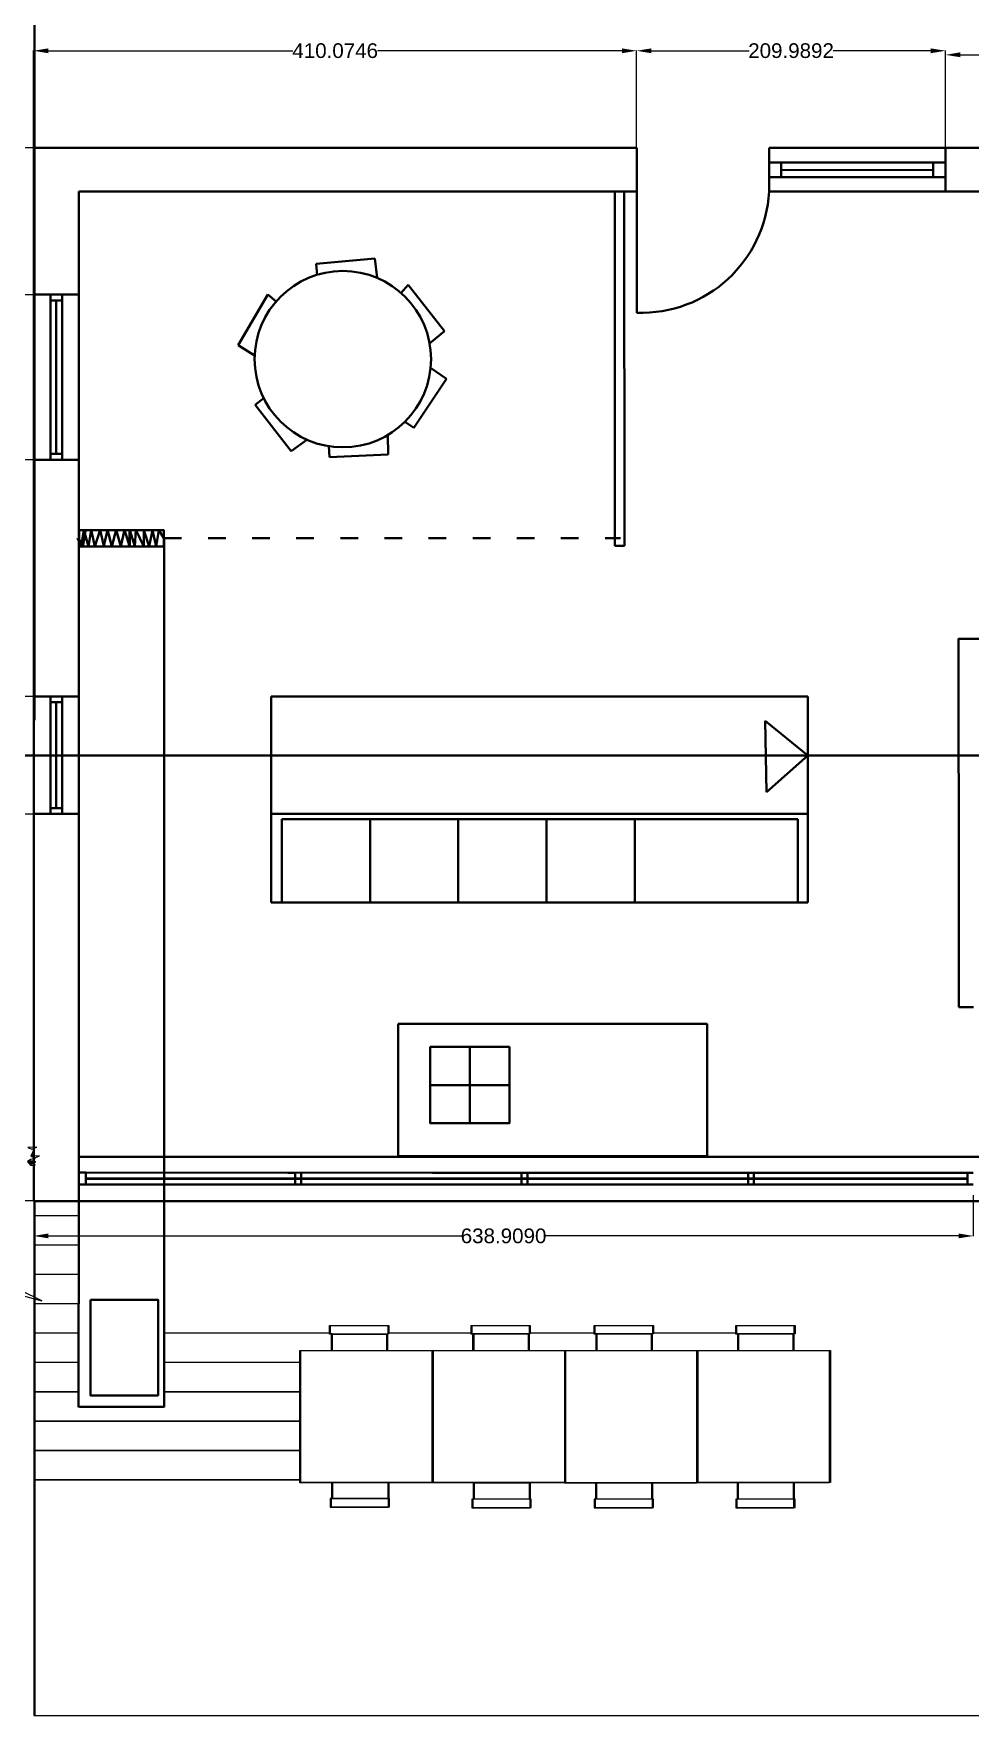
# Model space of a CAD drawing. Header units: inches. Extents: x -422522 to 22891, y -2973 to 414515.
# Drawn here: x 17042 to 17679, y 7745 to 8890 of the extents above; entities that cross this region are included whole.
import ezdxf

# ---------------------------------------------------------------- set-up
doc = ezdxf.new("R2010")
doc.units = ezdxf.units.IN
doc.header["$MEASUREMENT"] = 0
doc.linetypes.add('ACAD_ISO03W100', pattern=[30, 12, -18])
doc.layers.get('0').update_dxf_attribs({"lineweight": 40})
doc.layers.add('ARREDAMENTO', color=8, linetype='Continuous', lineweight=13)
doc.styles.get("Standard").update_dxf_attribs({"font": 'Arial.ttf'})
doc.dimstyles.get("Standard").update_dxf_attribs({"dimtxt": 10, "dimasz": 10, "dimexe": 0.18, "dimexo": 0.0625, "dimgap": 0.09, "dimtad": 0, "dimtih": 1, "dimtoh": 1, "dimdec": 4, "dimzin": 0, "dimdsep": 46, "dimtxsty": 'Standard', "dimcen": 0.09, "dimadec": 0, "dimazin": 0, "dimtfac": 1, "dimtdec": 4, "dimtofl": 0, "dimtmove": 0, "dimatfit": 3, "dimfxl": 1, "dimtolj": 1, "dimtzin": 0, "dimarcsym": 0})

# ---------------------------------------------------------------- blocks, each defined once
blk = doc.blocks.new('*D42')
at = {"color": 0, "lineweight": -2, "transparency": 16777216}
for p, q in [((17042.4, 8106.7), (17042.4, 8071.4)), ((17681.3, 8099.4), (17681.3, 8071.4)), ((17052.4, 8071.6), (17333.2, 8071.6)), ((17671.3, 8071.6), (17390.5, 8071.6))]:
    blk.add_line(p, q, dxfattribs=at)
at = {"color": 0, "transparency": 16777216}
for points in [[(17052.4, 8073.3), (17052.4, 8070), (17042.4, 8071.6)], [(17671.3, 8073.3), (17671.3, 8070), (17681.3, 8071.6)]]:
    blk.add_solid(points, dxfattribs=at)
at = {"layer": 'Defpoints', "color": 0, "transparency": 16777216}
for p in [(17042.4, 8106.8), (17681.3, 8099.4), (17681.3, 8071.6)]:
    blk.add_point(p, dxfattribs=at)
at = {"color": 0, "transparency": 16777216, "insert": (17361.9, 8071.6), "char_height": 10, "attachment_point": 5}
blk.add_mtext('\\A1;638.9090', dxfattribs=at)
blk = doc.blocks.new('*D45')
at = {"color": 0, "lineweight": -2, "transparency": 16777216}
for p, q in [((17042.3, 8812.1), (16979, 8812.1)), ((16979.2, 8802.1), (16979.2, 8767.3)), ((16979.2, 8722.1), (16979.2, 8756.9)), ((17042.3, 8712.1), (16979, 8712.1))]:
    blk.add_line(p, q, dxfattribs=at)
at = {"color": 0, "transparency": 16777216}
for points in [[(16977.6, 8802.1), (16980.9, 8802.1), (16979.2, 8812.1)], [(16977.6, 8722.1), (16980.9, 8722.1), (16979.2, 8712.1)]]:
    blk.add_solid(points, dxfattribs=at)
at = {"layer": 'Defpoints', "color": 0, "transparency": 16777216}
for p in [(17042.4, 8812.1), (16979.2, 8712.1), (17042.4, 8712.1)]:
    blk.add_point(p, dxfattribs=at)
at = {"color": 0, "transparency": 16777216, "insert": (16979.2, 8762.1), "char_height": 10, "attachment_point": 5}
blk.add_mtext('\\A1;100.0000', dxfattribs=at)
blk = doc.blocks.new('*D46')
at = {"color": 0, "lineweight": -2, "transparency": 16777216}
for p, q in [((17042.3, 8712.1), (16979.2, 8712.1)), ((16979.4, 8702.1), (16979.4, 8661.2)), ((16979.4, 8609.8), (16979.4, 8650.8)), ((17042.3, 8599.8), (16979.2, 8599.8))]:
    blk.add_line(p, q, dxfattribs=at)
at = {"color": 0, "transparency": 16777216}
for points in [[(16977.7, 8702.1), (16981.1, 8702.1), (16979.4, 8712.1)], [(16977.7, 8609.8), (16981.1, 8609.8), (16979.4, 8599.8)]]:
    blk.add_solid(points, dxfattribs=at)
at = {"layer": 'Defpoints', "color": 0, "transparency": 16777216}
for p in [(17042.4, 8712.1), (16979.4, 8599.8), (17042.4, 8599.8)]:
    blk.add_point(p, dxfattribs=at)
at = {"color": 0, "transparency": 16777216, "insert": (16979.4, 8656), "char_height": 10, "attachment_point": 5}
blk.add_mtext('\\A1;112.3076', dxfattribs=at)
blk = doc.blocks.new('*D47')
at = {"color": 0, "lineweight": -2, "transparency": 16777216}
for p, q in [((17042.3, 8599.8), (16979.2, 8599.8)), ((16979.4, 8589.8), (16979.4, 8524.5)), ((16979.4, 8448.7), (16979.4, 8514.1)), ((17042.3, 8438.7), (16979.2, 8438.7))]:
    blk.add_line(p, q, dxfattribs=at)
at = {"color": 0, "transparency": 16777216}
for points in [[(16977.7, 8589.8), (16981.1, 8589.8), (16979.4, 8599.8)], [(16977.7, 8448.7), (16981.1, 8448.7), (16979.4, 8438.7)]]:
    blk.add_solid(points, dxfattribs=at)
at = {"layer": 'Defpoints', "color": 0, "transparency": 16777216}
for p in [(17042.4, 8599.8), (16979.4, 8438.7), (17042.4, 8438.7)]:
    blk.add_point(p, dxfattribs=at)
at = {"color": 0, "transparency": 16777216, "insert": (16979.4, 8519.3), "char_height": 10, "attachment_point": 5}
blk.add_mtext('\\A1;161.0847', dxfattribs=at)
blk = doc.blocks.new('*D49')
at = {"color": 0, "lineweight": -2, "transparency": 16777216}
for p, q in [((17042.3, 8358.7), (16969, 8358.7)), ((16969.2, 8348.7), (16969.2, 8232.3)), ((16969.2, 8105.4), (16969.2, 8221.9)), ((17043, 8095.4), (16969, 8095.4))]:
    blk.add_line(p, q, dxfattribs=at)
at = {"color": 0, "transparency": 16777216}
for points in [[(16967.5, 8348.7), (16970.8, 8348.7), (16969.2, 8358.7)], [(16967.5, 8105.4), (16970.8, 8105.4), (16969.2, 8095.4)]]:
    blk.add_solid(points, dxfattribs=at)
at = {"layer": 'Defpoints', "color": 0, "transparency": 16777216}
for p in [(17042.4, 8358.7), (16969.2, 8095.4), (17043.1, 8095.4)]:
    blk.add_point(p, dxfattribs=at)
at = {"color": 0, "transparency": 16777216, "insert": (16969.2, 8227.1), "char_height": 10, "attachment_point": 5}
blk.add_mtext('\\A1;263.3598', dxfattribs=at)
blk = doc.blocks.new('*D50')
at = {"color": 0, "lineweight": -2, "transparency": 16777216}
for p, q in [((17042.3, 8812.2), (17042.3, 8878.2)), ((17052.3, 8878.1), (17218.6, 8878.1)), ((17442.4, 8878.1), (17276.2, 8878.1)), ((17452.4, 8812.2), (17452.4, 8878.2))]:
    blk.add_line(p, q, dxfattribs=at)
at = {"color": 0, "transparency": 16777216}
for points in [[(17052.3, 8879.7), (17052.3, 8876.4), (17042.3, 8878.1)], [(17442.4, 8879.7), (17442.4, 8876.4), (17452.4, 8878.1)]]:
    blk.add_solid(points, dxfattribs=at)
at = {"layer": 'Defpoints', "color": 0, "transparency": 16777216}
for p in [(17452.4, 8878.1), (17042.3, 8812.1), (17452.4, 8812.1)]:
    blk.add_point(p, dxfattribs=at)
at = {"color": 0, "transparency": 16777216, "insert": (17247.4, 8878.1), "char_height": 10, "attachment_point": 5}
blk.add_mtext('\\A1;410.0746', dxfattribs=at)
blk = doc.blocks.new('*D51')
at = {"color": 0, "lineweight": -2, "transparency": 16777216}
for p, q in [((17452.4, 8812.3), (17452.4, 8878.2)), ((17462.4, 8878.1), (17528.8, 8878.1)), ((17652.4, 8878.1), (17586.1, 8878.1)), ((17662.4, 8812.2), (17662.4, 8878.2))]:
    blk.add_line(p, q, dxfattribs=at)
at = {"color": 0, "transparency": 16777216}
for points in [[(17462.4, 8879.7), (17462.4, 8876.4), (17452.4, 8878.1)], [(17652.4, 8879.7), (17652.4, 8876.4), (17662.4, 8878.1)]]:
    blk.add_solid(points, dxfattribs=at)
at = {"layer": 'Defpoints', "color": 0, "transparency": 16777216}
for p in [(17662.4, 8878.1), (17452.4, 8812.2), (17662.4, 8812.1)]:
    blk.add_point(p, dxfattribs=at)
at = {"color": 0, "transparency": 16777216, "insert": (17557.4, 8878.1), "char_height": 10, "attachment_point": 5}
blk.add_mtext('\\A1;209.9892', dxfattribs=at)
blk = doc.blocks.new('*D52')
at = {"color": 0, "lineweight": -2, "transparency": 16777216}
for p, q in [((17662.4, 8812.3), (17662.4, 8875.5)), ((17672.4, 8875.3), (17977, 8875.3)), ((18338.9, 8875.3), (18034.3, 8875.3)), ((18348.9, 8812.2), (18348.9, 8875.5))]:
    blk.add_line(p, q, dxfattribs=at)
at = {"color": 0, "transparency": 16777216}
for points in [[(17672.4, 8877), (17672.4, 8873.7), (17662.4, 8875.3)], [(18338.9, 8877), (18338.9, 8873.7), (18348.9, 8875.3)]]:
    blk.add_solid(points, dxfattribs=at)
at = {"layer": 'Defpoints', "color": 0, "transparency": 16777216}
for p in [(18348.9, 8875.3), (17662.4, 8812.2), (18348.9, 8812.1)]:
    blk.add_point(p, dxfattribs=at)
at = {"color": 0, "transparency": 16777216, "insert": (18005.6, 8875.3), "char_height": 10, "attachment_point": 5}
blk.add_mtext('\\A1;686.4643', dxfattribs=at)

msp = doc.modelspace()

# ---------------------------------------------------------------- linework, layer by layer
at = {"color": 1}
msp.add_line((17042.85022, 8965.31765), (17042.85022, 8422.47825), dxfattribs=at)
for p, q in [((17042.3983, 8812.12906), (17042.3983, 8712.12906)), ((17452.41039, 8812.12906), (17452.41039, 8782.29829)), ((17542.42116, 8782.29829), (17542.42116, 8812.12906)), ((17662.39962, 8802.15347), (17662.39962, 8812.12906)), ((17662.39962, 8802.15347), (17542.42116, 8802.15347)), ((17542.42116, 8791.7198), (17542.42116, 8802.15347)), ((17550.6818, 8802.15347), (17550.6818, 8792.15349)), ((17654.13898, 8802.15347), (17654.13898, 8792.15349)), ((17662.39962, 8792.15347), (17662.39962, 8802.15347)), ((17662.40949, 8792.15349), (17542.42116, 8792.15349)), ((17542.42116, 8792.15349), (17542.42116, 8782.29829)), ((17550.6818, 8796.93663), (17654.13898, 8797.15348)), ((17654.78891, 8792.15347), (17662.41403, 8792.16921)), ((17662.39962, 8796.93663), (17662.40949, 8792.15349)), ((17662.40949, 8792.15349), (17662.40949, 8782.29829)), ((17437.56935, 8782.29829), (17437.56935, 8541.26506)), ((17444.19441, 8541.26506), (17443.82385, 8782.29829)), ((17452.41039, 8782.29829), (17452.41039, 8699.82232)), ((17234.52788, 8733.04605), (17274.36716, 8736.6282)), ((17235.21651, 8725.38736), (17234.52788, 8733.04605)), ((17274.36716, 8736.6282), (17275.94996, 8723.50235)), ((17042.3983, 8712.12906), (17073.09654, 8712.12906)), ((17053.74742, 8712.12906), (17053.74742, 8603.82147)), ((17061.74742, 8599.82147), (17061.74742, 8712.00146)), ((17201.70878, 8712.25587), (17181.44865, 8677.76635)), ((17201.70878, 8712.25587), (17207.21294, 8707.49392)), ((17296.98348, 8718.78838), (17292.18078, 8713.31974)), ((17296.98348, 8718.78838), (17321.76143, 8687.3869)), ((17053.74742, 8708.12906), (17061.74742, 8708.12906)), ((17061.74742, 8708.12906), (17053.74742, 8708.12906)), ((17057.74742, 8603.82147), (17057.74742, 8708.12906)), ((17321.76143, 8687.3869), (17311.63566, 8678.88619)), ((17181.44865, 8677.76635), (17192.63991, 8670.72724)), ((17300.94184, 8621.45821), (17323.08802, 8654.76807)), ((17323.08802, 8654.76807), (17312.30539, 8662.41845)), ((17199.00422, 8641.84287), (17192.94421, 8637.10937)), ((17192.94421, 8637.10937), (17217.5671, 8605.58616)), ((17294.53837, 8625.71558), (17300.94184, 8621.45821)), ((17217.5671, 8605.58616), (17228.2283, 8613.40485)), ((17243.08069, 8609.26681), (17243.43097, 8601.5852)), ((17283.38945, 8603.4073), (17283.18804, 8616.6267)), ((17042.3983, 8599.82147), (17073.09654, 8599.82147)), ((17053.74742, 8599.82147), (17053.74742, 8603.82147)), ((17053.74742, 8603.82147), (17061.74742, 8603.82147)), ((17053.74742, 8603.82147), (17057.74742, 8603.82147)), ((17057.74742, 8599.82147), (17053.74742, 8599.82147)), ((17073.09654, 8599.82147), (17057.74742, 8599.82147)), ((17061.74742, 8603.82147), (17061.74742, 8599.82147)), ((17243.43097, 8601.5852), (17283.38945, 8603.4073)), ((17073.09654, 8551.92479), (17130.93292, 8552.04424)), ((17130.93317, 8551.92479), (17073.09654, 8551.92479)), ((17073.3407, 8540.16948), (17073.31754, 8551.38415)), ((17076.49354, 8552.04614), (17074.73914, 8540.83677)), ((17077.65941, 8551.38415), (17075.90501, 8540.17477)), ((17079.65388, 8540.84692), (17076.49354, 8552.04614)), ((17081.40685, 8552.04614), (17079.65388, 8540.84692)), ((17084.06605, 8540.85603), (17081.40685, 8552.04614)), ((17087.57492, 8552.04614), (17084.06605, 8540.85603)), ((17090.03182, 8540.86835), (17087.57492, 8552.04614)), ((17092.48824, 8552.04614), (17090.03182, 8540.86835)), ((17095.47159, 8540.87959), (17092.48824, 8552.04614)), ((17095.53584, 8540.75823), (17092.55249, 8551.92479)), ((17098.4544, 8552.04614), (17095.47159, 8540.87959)), ((17098.51865, 8551.92479), (17095.53584, 8540.75823)), ((17101.55646, 8540.89215), (17098.4544, 8552.04614)), ((17101.62072, 8540.7708), (17098.51865, 8551.92479)), ((17104.09337, 8552.04614), (17101.55646, 8540.89215)), ((17104.15763, 8551.92479), (17101.62072, 8540.7708)), ((17107.62591, 8540.90469), (17104.09337, 8552.04614)), ((17107.69017, 8540.78333), (17104.15763, 8551.92479)), ((17107.6029, 8552.04614), (17107.62591, 8540.90469)), ((17111.17668, 8540.83148), (17107.66715, 8551.92479)), ((17107.66715, 8551.92479), (17107.69017, 8540.78333)), ((17111.90114, 8552.00493), (17111.17668, 8540.83148)), ((17117.34128, 8540.80326), (17111.90114, 8552.00493)), ((17121.00385, 8540.81083), (17117.31831, 8551.92479)), ((17117.31831, 8551.92479), (17117.34128, 8540.80326)), ((17123.10905, 8551.92479), (17121.00385, 8540.81083)), ((17125.56475, 8540.82025), (17123.10905, 8551.92479)), ((17127.49594, 8551.92479), (17125.56475, 8540.82025)), ((17130.95608, 8546.33859), (17127.49594, 8551.92479)), ((17130.93292, 8552.04424), (17131.00235, 8540.83148)), ((17130.93317, 8551.92479), (17130.95608, 8540.83138)), ((17074.73914, 8540.83677), (17072.16325, 8546.43881)), ((17131.00235, 8540.83148), (17073.09654, 8540.83148)), ((17075.90501, 8540.17477), (17073.32912, 8545.77681)), ((17131.18947, 7955.08427), (17131.00235, 8540.83148)), ((17437.56935, 8541.26506), (17444.19441, 8541.26506)), ((17671.30726, 8477.98348), (17861.436, 8477.98348)), ((17073.00751, 8450.00482), (17073.00751, 8380.00482)), ((17073.09654, 8438.73674), (17042.3983, 8438.73674)), ((17053.74742, 8434.73674), (17053.74742, 8438.73674)), ((17053.74742, 8438.73674), (17053.74742, 8362.73674)), ((17061.74742, 8434.73674), (17053.74742, 8434.73674)), ((17057.74742, 8362.73674), (17057.74742, 8434.73674)), ((17061.74742, 8358.73674), (17061.74742, 8438.73674)), ((17061.74742, 8438.73674), (17061.74742, 8434.73674)), ((17203.7833, 8438.73674), (17203.7833, 8348.5778)), ((17203.7833, 8358.73674), (17203.7833, 8438.73674)), ((17203.7833, 8438.73674), (17568.76436, 8438.73674)), ((17203.7833, 8358.73674), (17203.7833, 8438.73674)), ((17568.76436, 8438.73674), (17568.76436, 8348.73674)), ((17568.76436, 8398.641), (17539.67895, 8422.17353)), ((17539.67895, 8422.17353), (17540.73775, 8373.51665)), ((17203.7833, 8398.48206), (17568.76436, 8398.641)), ((17540.73775, 8373.51665), (17568.76436, 8398.641)), ((17073.00751, 8380.00482), (17073.00751, 8370.00482)), ((17203.7833, 8348.5778), (17203.7833, 8367.35665)), ((17073.09654, 8358.73674), (17042.3983, 8358.73674)), ((17053.74742, 8358.73674), (17053.74742, 8362.73674)), ((17053.74742, 8362.73674), (17061.74742, 8362.73674)), ((17053.74742, 8362.73674), (17057.74742, 8362.73674)), ((17057.74742, 8358.73674), (17053.74742, 8358.73674)), ((17061.74742, 8362.73674), (17061.74742, 8358.73674)), ((17203.7833, 8348.73674), (17203.7833, 8358.73674)), ((17203.7833, 8358.73674), (17568.76436, 8358.73674)), ((17561.94678, 8355.21635), (17211.13468, 8355.21635)), ((17211.13468, 8355.21635), (17211.13468, 8298.5778)), ((17271.13468, 8298.5778), (17271.13468, 8355.21635)), ((17271.13468, 8355.21635), (17331.13468, 8355.21635)), ((17331.13468, 8355.21635), (17331.13468, 8298.5778)), ((17391.13468, 8298.5778), (17391.13468, 8355.21635)), ((17391.13468, 8355.21635), (17391.13468, 8355.21635)), ((17391.13468, 8355.21635), (17451.13468, 8355.21635)), ((17451.13468, 8355.21635), (17451.13468, 8298.5778)), ((17561.94678, 8298.5778), (17561.94678, 8355.21635)), ((17203.7833, 8348.5778), (17203.7833, 8298.5778)), ((17568.76436, 8298.5778), (17568.76436, 8348.73674)), ((17568.76436, 8348.73674), (17568.76436, 8298.5778)), ((17203.7833, 8298.5778), (17568.76436, 8298.5778)), ((17211.13468, 8298.5778), (17271.13468, 8298.5778)), ((17331.13468, 8298.5778), (17391.13468, 8298.5778)), ((17451.13468, 8298.5778), (17511.13468, 8298.5778)), ((17568.76436, 8298.5778), (17561.94678, 8298.5778)), ((17671.43644, 8227.38968), (17671.43644, 8294.97851)), ((17681.43644, 8227.38968), (17671.43644, 8227.38968)), ((17290.34086, 8125.99483), (17290.34086, 8215.99483)), ((17290.34086, 8215.99483), (17300.34086, 8215.99483)), ((17500.34086, 8215.99483), (17300.34086, 8215.99483)), ((17500.34086, 8125.99483), (17500.34086, 8215.99483)), ((17338.9857, 8200.25452), (17338.9857, 8148.24622)), ((17312.10234, 8148.24622), (17312.10234, 8174.25037)), ((17312.10234, 8174.25037), (17365.86906, 8174.25037)), ((17338.9857, 8148.24622), (17312.10234, 8148.24622)), ((17073.09654, 8125.54615), (17073.09654, 8095.37692)), ((17500.34086, 8125.99483), (17290.34086, 8125.99483)), ((17077.78714, 8114.69331), (17073.12489, 8114.70015)), ((17077.78714, 8110.69331), (17077.78714, 8114.69331)), ((17077.78714, 8114.69331), (17131.89835, 8114.60806)), ((17077.78714, 8114.69331), (17418.16256, 8114.60806)), ((17219.30928, 8114.65786), (17215.30928, 8114.65786)), ((17220.19246, 8114.60855), (17220.19043, 8106.60907)), ((17224.19044, 8106.55874), (17224.19246, 8114.60855)), ((17677.30726, 8114.60806), (17313.50198, 8114.60806)), ((17373.30726, 8114.60806), (17369.30726, 8114.60806)), ((17374.19044, 8114.55874), (17374.19044, 8106.55874)), ((17378.19044, 8106.55874), (17378.19044, 8114.55874)), ((17527.30726, 8114.60806), (17523.30726, 8114.60806)), ((17528.19044, 8114.55874), (17528.19044, 8106.55874)), ((17532.19044, 8106.55874), (17532.19044, 8114.55874)), ((17677.30726, 8110.60806), (17677.30726, 8114.60806)), ((17677.30726, 8114.60806), (17681.30726, 8114.60806)), ((17077.78714, 8106.69331), (17073.09654, 8106.69331)), ((17077.78714, 8106.69331), (17077.78714, 8110.69331)), ((17077.78714, 8110.69331), (17439.52459, 8110.60806)), ((17077.78714, 8110.69331), (17077.78714, 8110.49331)), ((17077.78714, 8110.49331), (17437.90282, 8110.40806)), ((17131.89835, 8106.60806), (17077.78714, 8106.69331)), ((17077.78714, 8106.69331), (17413.52935, 8106.60806)), ((17369.30726, 8106.60806), (17219.30726, 8106.60806)), ((17677.30726, 8110.60806), (17292.13996, 8110.60806)), ((17677.30726, 8110.40806), (17293.76173, 8110.40806)), ((17677.30726, 8106.60806), (17318.1352, 8106.60806)), ((17523.30726, 8106.60806), (17373.30726, 8106.60806)), ((17677.30726, 8106.60806), (17527.30726, 8106.60806)), ((17677.30726, 8106.60806), (17677.30726, 8110.60806)), ((17677.30726, 8110.60806), (17677.30726, 8110.40806)), ((17681.30726, 8106.60806), (17677.30726, 8106.60806)), ((17072.89069, 7955.06565), (17073.09654, 8095.37692)), ((17131.18942, 7955.25328), (17073.58894, 7955.23489))]:
    msp.add_line(p, q)
at = {"linetype": 'ACAD_ISO03W100'}
msp.add_line((17130.94463, 8546.37808), (17441.37348, 8546.37808), dxfattribs=at)
at = {"color": 5}
msp.add_line((17032.24719, 8398.641), (18690.7429, 8398.641), dxfattribs=at)
for points in [[(17542.42116, 8812.12906), (18348.86395, 8812.12906), (18348.86395, 8095.37692), (17042.3983, 8095.37692), (17042.3983, 8812.12906), (17452.41039, 8812.12906)], [(17542.42116, 8782.29829), (18319.5622, 8782.29829), (18319.5622, 8125.54615), (17073.09654, 8125.54615), (17073.09654, 8782.29829), (17452.41039, 8782.29829)], [(17671.43644, 8294.97851), (17671.30726, 8477.98348), (17861.436, 8477.98348), (17861.56518, 8294.97851)]]:
    msp.add_lwpolyline(points)
for points in [[(17312.10234, 8200.25452), (17365.86906, 8200.25452), (17365.86906, 8148.24622), (17312.10234, 8148.24622)], [(17080.96026, 8028.24305), (17126.97795, 8028.24305), (17126.97795, 7963.07379), (17080.96026, 7963.07379)]]:
    msp.add_lwpolyline(points, close=True)
msp.add_circle((17252.58822, 8668.23727), 60)
msp.add_arc((17455.53593, 8786.7662), 87.00004, 267.94116749, 357.05626154)
at = {"layer": 'ARREDAMENTO'}
for p, q in [((17042.3983, 8095.37692), (17042.3983, 7745.37692)), ((17043.09654, 8095.54615), (17043.09654, 7745.54615)), ((17073.08187, 8085.37692), (17042.3983, 8085.37692)), ((17073.05253, 8065.37692), (17042.3983, 8065.37692)), ((17073.02319, 8045.37692), (17042.3983, 8045.37692)), ((17072.99385, 8025.37692), (17042.3983, 8025.37692)), ((17072.9645, 8005.37692), (17042.3983, 8005.37692)), ((17072.96475, 8005.54615), (17043.09654, 8005.54615)), ((17244.24857, 8005.54615), (17131.17335, 8005.54615)), ((17243.55032, 8005.37692), (17131.17341, 8005.37692)), ((17244.62054, 8004.75515), (17244.62054, 7993.59002)), ((17244.62054, 8004.75515), (17282.57575, 8004.75515)), ((17245.31878, 8004.92437), (17245.31878, 7993.75925)), ((17245.31878, 8004.92437), (17283.27399, 8004.92437)), ((17282.57575, 7993.59002), (17282.57575, 8004.75515)), ((17339.8099, 8005.37692), (17283.12226, 8005.37692)), ((17283.27399, 7993.75925), (17283.27399, 8004.92437)), ((17340.50815, 8005.54615), (17283.8205, 8005.54615)), ((17340.88012, 8004.75515), (17340.88012, 7993.59002)), ((17341.57836, 8004.92437), (17341.57836, 7993.75925)), ((17378.83533, 7993.59002), (17378.83533, 8004.75515)), ((17423.55032, 8005.37692), (17379.38184, 8005.37692)), ((17379.53357, 7993.75925), (17379.53357, 8004.92437)), ((17424.24857, 8005.54615), (17380.08008, 8005.54615)), ((17424.62054, 8004.75515), (17424.62054, 7993.59002)), ((17425.31878, 8004.92437), (17425.31878, 7993.75925)), ((17462.57575, 7993.59002), (17462.57575, 8004.75515)), ((17519.8099, 8005.37692), (17463.12226, 8005.37692)), ((17463.27399, 7993.75925), (17463.27399, 8004.92437)), ((17520.50815, 8005.54615), (17463.8205, 8005.54615)), ((17520.88012, 8004.75515), (17520.88012, 7993.59002)), ((17521.57836, 8004.92437), (17521.57836, 7993.75925)), ((17558.83533, 7993.59002), (17558.83533, 8004.75515)), ((17559.53357, 7993.75925), (17559.53357, 8004.92437)), ((17244.62054, 7993.59002), (17282.57575, 7993.59002)), ((17245.31878, 7993.75925), (17283.27399, 7993.75925)), ((17340.88012, 7993.59002), (17378.83533, 7993.59002)), ((17341.57836, 7993.75925), (17379.53357, 7993.75925)), ((17403.42086, 7993.59002), (17403.42086, 7903.59002)), ((17403.42086, 7993.59002), (17493.42086, 7993.59002)), ((17404.1191, 7993.75925), (17404.1191, 7903.75925)), ((17404.1191, 7993.75925), (17494.1191, 7993.75925)), ((17493.42086, 7903.59002), (17493.42086, 7993.59002)), ((17494.1191, 7903.75925), (17494.1191, 7993.75925)), ((17072.93516, 7985.37692), (17042.3983, 7985.37692)), ((17072.93541, 7985.54615), (17043.09654, 7985.54615)), ((17224.1191, 7985.54615), (17131.17974, 7985.54615)), ((17223.42086, 7985.37692), (17131.17979, 7985.37692)), ((17072.90582, 7965.37692), (17042.3983, 7965.37692)), ((17072.90607, 7965.54615), (17043.09654, 7965.54615)), ((17224.1191, 7965.54615), (17131.18613, 7965.54615)), ((17223.42086, 7965.37692), (17131.18618, 7965.37692)), ((17403.42086, 7967.57613), (17403.42086, 7929.62092)), ((17404.1191, 7967.74536), (17404.1191, 7929.79015)), ((17583.42086, 7966.96865), (17583.42086, 7929.01344)), ((17584.1191, 7967.13787), (17584.1191, 7929.18266)), ((17131.18947, 7955.08427), (17072.89069, 7955.06565)), ((17131.18942, 7955.25328), (17073.58896, 7955.23488)), ((17223.42086, 7945.37692), (17042.3983, 7945.37692)), ((17224.1191, 7945.54615), (17043.09654, 7945.54615)), ((17223.42086, 7925.37692), (17042.3983, 7925.37692)), ((17224.1191, 7925.54615), (17043.09654, 7925.54615)), ((17223.42086, 7905.37692), (17042.3983, 7905.37692)), ((17224.1191, 7905.54615), (17043.09654, 7905.54615)), ((17313.42086, 7903.59002), (17223.42086, 7903.59002)), ((17314.1191, 7903.75925), (17224.1191, 7903.75925)), ((17245.14902, 7892.94283), (17245.14902, 7903.59002)), ((17245.84727, 7893.11206), (17245.84727, 7903.75925)), ((17283.10423, 7903.59002), (17283.10423, 7892.94283)), ((17283.80248, 7903.75925), (17283.80248, 7893.11206)), ((17341.4086, 7892.42489), (17341.4086, 7903.59002)), ((17341.4086, 7903.59002), (17379.36381, 7903.59002)), ((17342.10685, 7892.59412), (17342.10685, 7903.75925)), ((17342.10685, 7903.75925), (17380.06206, 7903.75925)), ((17379.36381, 7903.59002), (17379.36381, 7892.42489)), ((17380.06206, 7903.75925), (17380.06206, 7892.59412)), ((17403.42086, 7903.59002), (17493.42086, 7903.59002)), ((17404.1191, 7903.75925), (17494.1191, 7903.75925)), ((17424.62054, 7892.42489), (17424.62054, 7903.59002)), ((17425.31878, 7892.59412), (17425.31878, 7903.75925)), ((17462.57575, 7903.59002), (17462.57575, 7892.42489)), ((17463.27399, 7903.75925), (17463.27399, 7892.59412)), ((17520.88012, 7892.42489), (17520.88012, 7903.59002)), ((17521.57836, 7892.59412), (17521.57836, 7903.75925)), ((17558.83533, 7903.59002), (17558.83533, 7892.42489)), ((17559.53357, 7903.75925), (17559.53357, 7892.59412)), ((17245.14902, 7892.94283), (17283.65075, 7892.94283)), ((17245.84727, 7893.11206), (17284.34899, 7893.11206)), ((17042.3983, 7745.37692), (18348.86395, 7745.37692))]:
    msp.add_line(p, q, dxfattribs=at)
at = {"layer": 'ARREDAMENTO', "lineweight": 0}
for points in [[(17038.47304, 8131.86572), (17041.16984, 8130.63479), (17044.46812, 8132.04872), (17038.47304, 8131.86572)], [(17040.41538, 8125.95073), (17042.74199, 8127.7878), (17042.9903, 8131.36777), (17040.41538, 8125.95073)], [(17040.41538, 8125.95073), (17043.11218, 8124.7198), (17046.41047, 8126.13373), (17040.41538, 8125.95073)], [(17043.29418, 8119.77663), (17040.54197, 8121.78729), (17038.28872, 8122.28076), (17040.11228, 8119.79307), (17043.29418, 8119.77663)], [(17043.88244, 8122.03181), (17040.55036, 8122.74921), (17038.2912, 8122.28354), (17040.96894, 8120.75264), (17043.88244, 8122.03181)], [(17043.50258, 8124.33129), (17040.16678, 8123.63139), (17038.29234, 8122.2871), (17041.36125, 8121.97768), (17043.50258, 8124.33129)]]:
    msp.add_lwpolyline(points, dxfattribs=at)
at = {"layer": 'ARREDAMENTO', "linetype": 'Continuous', "lineweight": 0}
msp.add_lwpolyline([(17033.69846, 8031.25445), (17047.89812, 8027.44021), (17033.68614, 8034.47833)], dxfattribs=at)
at = {"layer": 'ARREDAMENTO'}
for points in [[(17080.96028, 8028.24304), (17126.97797, 8028.24304), (17126.97797, 7963.07378), (17080.96028, 7963.07378)], [(17339.8099, 8010.59141), (17379.38184, 8010.59141), (17379.38184, 8004.75515), (17339.8099, 8004.75515)], [(17340.50815, 8010.76064), (17380.08008, 8010.76064), (17380.08008, 8004.92437), (17340.50815, 8004.92437)], [(17423.55032, 8010.59141), (17463.12226, 8010.59141), (17463.12226, 8004.75515), (17423.55032, 8004.75515)], [(17424.24857, 8010.76064), (17463.8205, 8010.76064), (17463.8205, 8004.92437), (17424.24857, 8004.92437)], [(17519.8099, 8010.59141), (17559.38184, 8010.59141), (17559.38184, 8004.75515), (17519.8099, 8004.75515)], [(17520.50815, 8010.76064), (17560.08008, 8010.76064), (17560.08008, 8004.92437), (17520.50815, 8004.92437)], [(17223.42086, 7993.59002), (17313.42086, 7993.59002), (17313.42086, 7903.59002), (17223.42086, 7903.59002)], [(17224.1191, 7993.75925), (17314.1191, 7993.75925), (17314.1191, 7903.75925), (17224.1191, 7903.75925)], [(17313.42086, 7993.59002), (17403.42086, 7993.59002), (17403.42086, 7903.59002), (17313.42086, 7903.59002)], [(17314.1191, 7993.75925), (17404.1191, 7993.75925), (17404.1191, 7903.75925), (17314.1191, 7903.75925)], [(17493.42086, 7993.59002), (17583.42086, 7993.59002), (17583.42086, 7903.59002), (17493.42086, 7903.59002)], [(17494.1191, 7993.75925), (17584.1191, 7993.75925), (17584.1191, 7903.75925), (17494.1191, 7903.75925)], [(17340.33839, 7886.58862), (17379.91033, 7886.58862), (17379.91033, 7892.42489), (17340.33839, 7892.42489)], [(17341.03663, 7886.75785), (17380.60857, 7886.75785), (17380.60857, 7892.59412), (17341.03663, 7892.59412)], [(17423.55032, 7886.58862), (17463.12226, 7886.58862), (17463.12226, 7892.42489), (17423.55032, 7892.42489)], [(17424.24857, 7886.75785), (17463.8205, 7886.75785), (17463.8205, 7892.59412), (17424.24857, 7892.59412)], [(17519.8099, 7886.58862), (17559.38184, 7886.58862), (17559.38184, 7892.42489), (17519.8099, 7892.42489)], [(17520.50815, 7886.75785), (17560.08008, 7886.75785), (17560.08008, 7892.59412), (17520.50815, 7892.59412)]]:
    msp.add_lwpolyline(points, close=True, dxfattribs=at)
for points in [[(17244.62054, 8004.75515), (17243.55032, 8004.75515), (17243.55032, 8010.59141), (17283.12226, 8010.59141), (17283.12226, 8004.75515), (17282.57575, 8004.75515)], [(17245.31878, 8004.92437), (17244.24857, 8004.92437), (17244.24857, 8010.76064), (17283.8205, 8010.76064), (17283.8205, 8004.92437), (17283.27399, 8004.92437)], [(17245.14902, 7892.94283), (17244.07881, 7892.94283), (17244.07881, 7887.10656), (17283.65075, 7887.10656), (17283.65075, 7892.94283), (17283.10423, 7892.94283)], [(17245.84727, 7893.11206), (17244.77706, 7893.11206), (17244.77706, 7887.27579), (17284.34899, 7887.27579), (17284.34899, 7893.11206), (17283.80248, 7893.11206)]]:
    msp.add_lwpolyline(points, dxfattribs=at)

# ---------------------------------------------------------------- dimensions: what is measured, and where the dimension line sits
at = {"color": 2}
for base, p1, p2, picture, middle in [((17452.41039, 8878.0536), (17042.3358, 8812.12906), (17452.41039, 8812.12906), '*D50', (17247.37309, 8878.0536)), ((17662.39962, 8878.0536), (17452.41039, 8812.19156), (17662.39962, 8812.12906), '*D51', (17557.405, 8878.0536)), ((18348.86395, 8875.33684), (17662.39962, 8812.19156), (18348.86395, 8812.12906), '*D52', (18005.63179, 8875.33684))]:
    dim = msp.add_linear_dim(base=base, p1=p1, p2=p2, dimstyle='Standard', dxfattribs=at)
    dim.commit()
    dim.dimension.update_dxf_attribs({"geometry": picture, "text_midpoint": middle})
for base, p1, p2, picture, middle in [((16979.22844, 8712.12906), (17042.3983, 8812.12906), (17042.3983, 8712.12906), '*D45', (16979.22844, 8762.12906)), ((16979.40844, 8599.82147), (17042.3983, 8712.12906), (17042.3983, 8599.82147), '*D46', (16979.40844, 8655.97526)), ((16979.40844, 8438.73674), (17042.3983, 8599.82147), (17042.3983, 8438.73674), '*D47', (16979.40844, 8519.27911)), ((16969.15546, 8095.37692), (17042.3983, 8358.73674), (17043.09654, 8095.37692), '*D49', (16969.15546, 8227.05683))]:
    dim = msp.add_linear_dim(base=base, p1=p1, p2=p2, angle=90, dimstyle='Standard', dxfattribs=at)
    dim.commit()
    dim.dimension.update_dxf_attribs({"geometry": picture, "text_midpoint": middle})
dim = msp.add_linear_dim(base=(17681.30726, 8071.61872), p1=(17042.3983, 8106.7683), p2=(17681.30726, 8099.43393), dimstyle='Standard')
dim.commit()
dim.dimension.update_dxf_attribs({"geometry": '*D42', "text_midpoint": (17361.85278, 8071.61872)})

doc.saveas('drawing.dxf')
